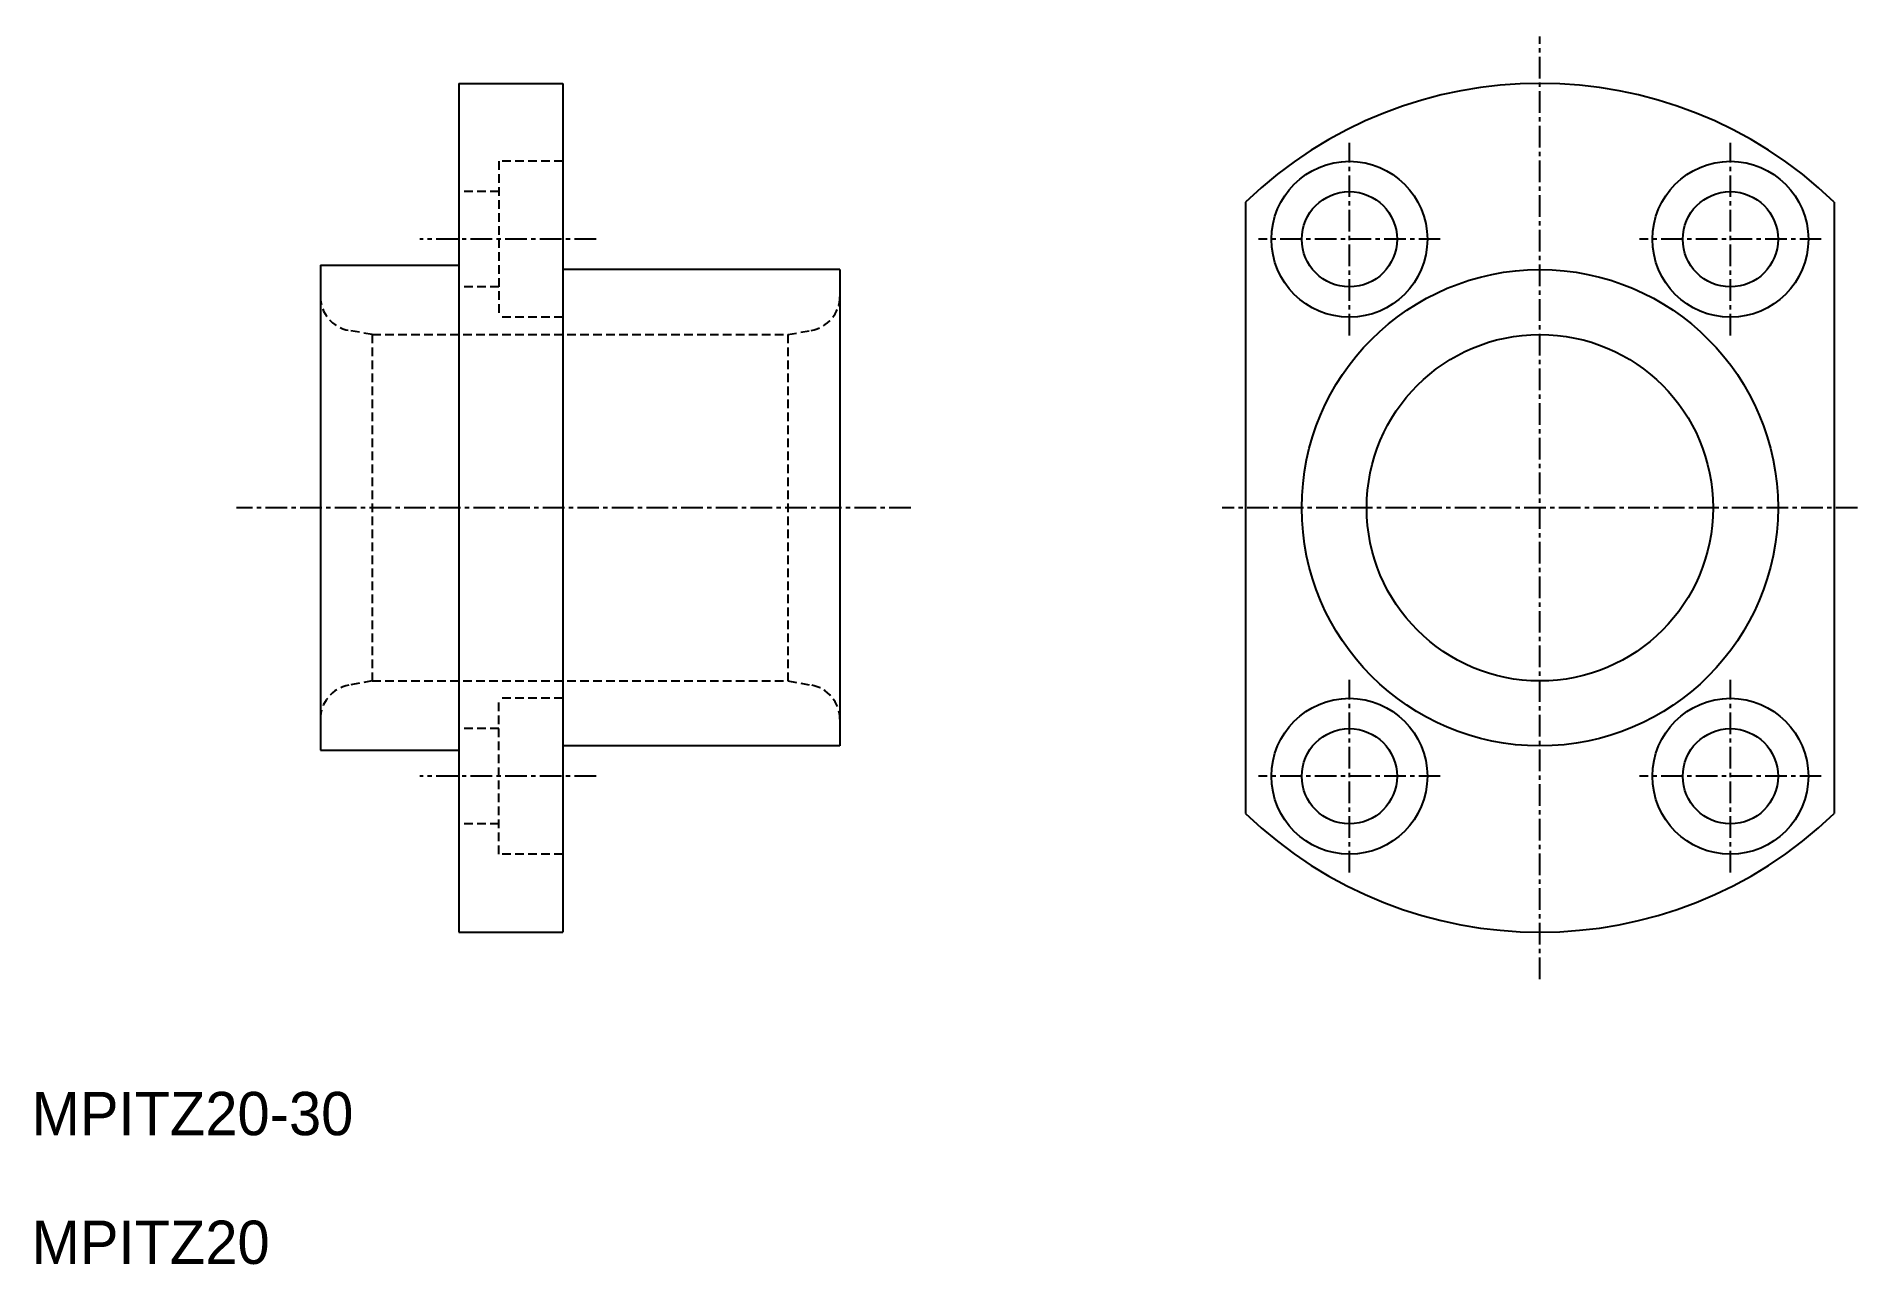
# Model space of a CAD drawing. Extents: x 23 to 128, y 52 to 123.
import ezdxf

# ---------------------------------------------------------------- set-up
doc = ezdxf.new("R2010")
doc.units = 0
doc.linetypes.add('CENTER', pattern=[2, 1.25, -0.25, 0.25, -0.25])
doc.linetypes.add('DASHED', pattern=[0.75, 0.5, -0.25])
doc.layers.get('0').update_dxf_attribs({"linetype": 'CONTINUOUS'})
doc.layers.add('CENTER', color=1, linetype='CENTER')

msp = doc.modelspace()

# ---------------------------------------------------------------- linework, layer by layer
at = {"color": 7, "linetype": 'CONTINUOUS'}
for p, q in [((47.7, 120.47), (47.7, 71.47)), ((47.7, 120.47), (53.7, 120.47)), ((53.7, 120.47), (53.7, 71.47)), ((93.12, 113.61), (93.12, 78.33)), ((127.12, 113.61), (127.12, 78.33)), ((39.7, 109.97), (39.7, 81.97)), ((39.7, 109.97), (47.7, 109.97)), ((69.7, 109.72), (53.7, 109.72)), ((69.7, 109.72), (69.7, 82.22)), ((69.7, 82.22), (53.7, 82.22)), ((39.7, 81.97), (47.7, 81.97)), ((47.7, 71.47), (53.7, 71.47))]:
    msp.add_line(p, q, dxfattribs=at)
at = {"color": 3, "linetype": 'DASHED'}
for p, q in [((50, 115.97), (50, 106.97)), ((53.7, 115.97), (50, 115.97)), ((50, 114.22), (47.7, 114.22)), ((50, 108.72), (47.7, 108.72)), ((53.7, 106.97), (50, 106.97)), ((42.7, 105.97), (41.35, 106.21)), ((42.7, 105.97), (66.7, 105.97)), ((42.7, 105.97), (42.7, 85.97)), ((66.7, 105.97), (68.05, 106.21)), ((66.7, 105.97), (66.7, 85.97)), ((42.7, 85.97), (41.35, 85.73)), ((42.7, 85.97), (66.7, 85.97)), ((66.7, 85.97), (68.05, 85.73)), ((50, 75.97), (50, 84.97)), ((53.7, 84.97), (50, 84.97)), ((50, 83.22), (47.7, 83.22)), ((50, 77.72), (47.7, 77.72)), ((53.7, 75.97), (50, 75.97))]:
    msp.add_line(p, q, dxfattribs=at)
at = {"color": 7, "linetype": 'CONTINUOUS'}
for centre, radius in [((99.12, 111.47), 4.5), ((121.12, 111.47), 4.5), ((99.12, 111.47), 2.75), ((121.12, 111.47), 2.75), ((110.12, 95.97), 13.75), ((110.12, 95.97), 10), ((99.12, 80.47), 4.5), ((121.12, 80.47), 4.5), ((99.12, 80.47), 2.75), ((121.12, 80.47), 2.75)]:
    msp.add_circle(centre, radius, dxfattribs=at)
for start, end in [(46.0622, 133.9378), (226.0622, 313.9378)]:
    msp.add_arc((110.12, 95.97), 24.5, start, end, dxfattribs=at)
at = {"color": 3, "linetype": 'DASHED'}
for centre, start, end in [((41.7, 108.18), 180, 260), ((67.7, 108.18), 280, 360), ((41.7, 83.76), 100, 180), ((67.7, 83.76), 0, 80)]:
    msp.add_arc(centre, 2, start, end, dxfattribs=at)
at = {"layer": 'CENTER', "color": 1, "linetype": 'CENTER'}
for p, q in [((110.12, 68.76), (110.12, 123.18)), ((99.12, 105.91), (99.12, 117.03)), ((121.12, 105.91), (121.12, 117.03)), ((55.63, 111.47), (45.44, 111.47)), ((104.37, 111.47), (93.87, 111.47)), ((126.37, 111.47), (115.87, 111.47)), ((73.79, 95.97), (34.86, 95.97)), ((128.46, 95.97), (91.78, 95.97)), ((99.12, 74.91), (99.12, 86.03)), ((121.12, 74.91), (121.12, 86.03)), ((55.63, 80.47), (45.44, 80.47)), ((104.37, 80.47), (93.87, 80.47)), ((126.37, 80.47), (115.87, 80.47))]:
    msp.add_line(p, q, dxfattribs=at)

# ---------------------------------------------------------------- texts
at = {"color": 7, "linetype": 'CONTINUOUS'}
for s, p in [('MPITZ20-30', (23.03, 59.75)), ('MPITZ20', (23.03, 52.32))]:
    msp.add_text(s, height=2.5, dxfattribs=at).set_placement(p)

doc.saveas('drawing.dxf')
